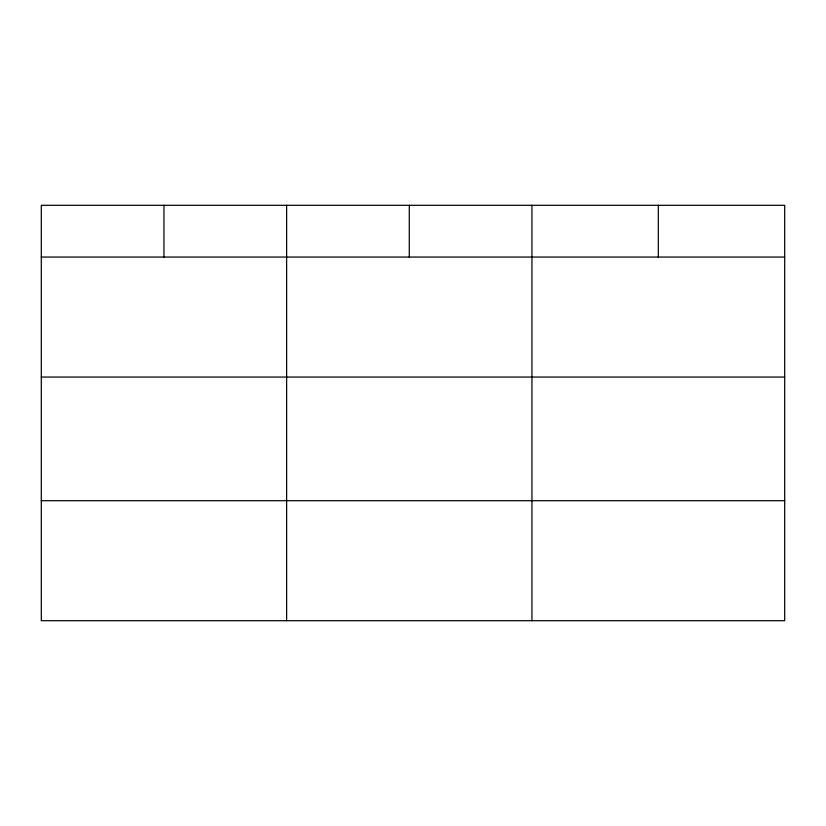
<?xml version="1.0" encoding="UTF-8"?>
<svg xmlns="http://www.w3.org/2000/svg" width="826" height="826" viewBox="0 0 826 826"><rect width="100%" height="100%" fill="white"/><g stroke="black" fill="none" stroke-linecap="round" stroke-linejoin="round"><path stroke-width="1.24" d="M784.7 377.059L784.7 205.302L41.3 205.302L41.3 620.698L784.7 620.698L784.7 377.059L41.3 377.059M41.3 257.051L784.7 257.051M41.3 500.701L784.7 500.701M658.322 205.302L658.322 257.051M531.944 205.302L531.944 620.698M409.283 205.302L409.283 257.051M286.622 205.302L286.622 620.698M163.961 205.302L163.961 257.051"/></g></svg>
